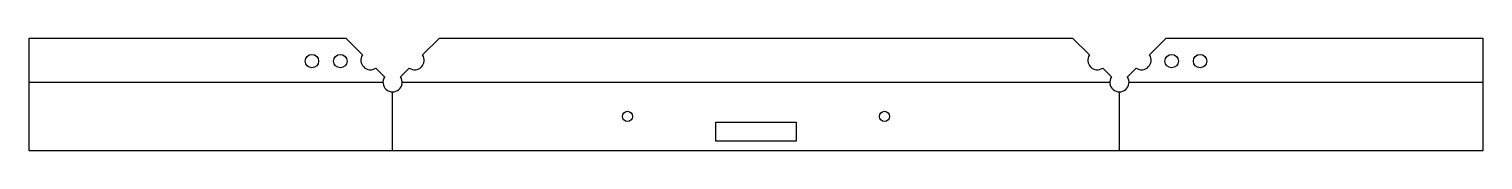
# Model space of a CAD drawing. Header units: millimetres. Extents: x -189 to 189, y 0 to 29.
import ezdxf

# ---------------------------------------------------------------- set-up
doc = ezdxf.new("R2010")
doc.units = ezdxf.units.MM
doc.layers.get('0').update_dxf_attribs({"linetype": 'CONTINUOUS'})

msp = doc.modelspace()

# ---------------------------------------------------------------- linework, layer by layer
at = {"color": 1}
for p, q in [((-189.4, 17.9), (-97.2, 17.9)), ((-94.7, 0), (-94.7, 15.4)), ((-92.2, 17.9), (92.2, 17.9)), ((94.7, 0), (94.7, 15.4)), ((97.2, 17.9), (189.4, 17.9))]:
    msp.add_line(p, q, dxfattribs=at)
msp.add_lwpolyline([(90.33, 21.56), (92.61, 19.28, 1.861354), (96.78, 19.28), (99.07, 21.57, 0.816771), (102.54, 25.03), (106.91, 29.4), (189.4, 29.4), (189.4, 0), (-189.4, 0), (-189.4, 29.4), (-106.91, 29.4), (-102.54, 25.03, 0.816497), (-99.07, 21.56), (-96.79, 19.28, 1.859652), (-92.61, 19.28), (-90.33, 21.56, 0.816497), (-86.86, 25.03), (-82.49, 29.4), (82.49, 29.4), (86.86, 25.03, 0.816497)], format="xyb", close=True)
msp.add_lwpolyline([(10.5, 2.5), (-10.5, 2.5), (-10.5, 7.5), (10.5, 7.5)], close=True)
for centre, radius in [((-115.7, 23.4), 1.75), ((-108.3, 23.4), 1.75), ((108.3, 23.4), 1.75), ((115.7, 23.4), 1.75), ((-33.5, 9), 1.32), ((33.5, 9), 1.32)]:
    msp.add_circle(centre, radius)

doc.saveas('drawing.dxf')
